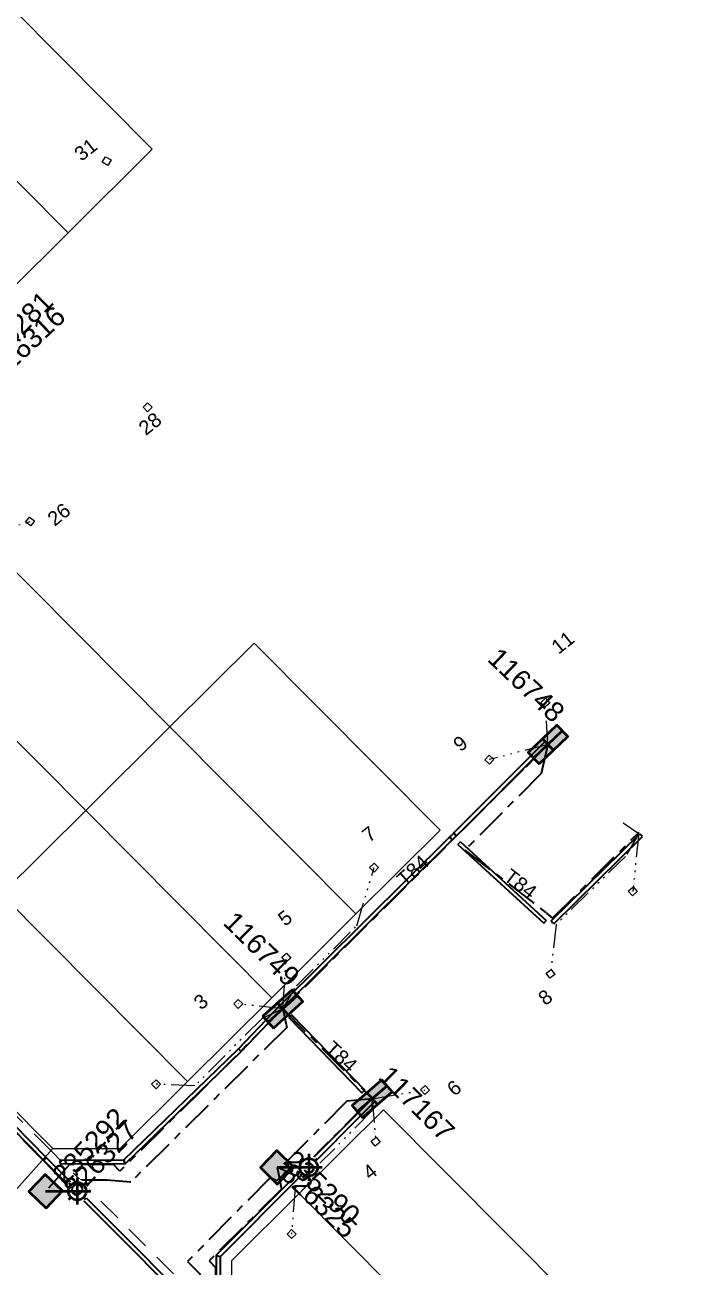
# Model space of a CAD drawing. Header units: metres. Extents: x 293418 to 294566, y 6233478 to 6234177.
# Drawn here: x 293966.2 to 294048.9, y 6233940.7 to 6234097.7 of the extents above; entities that cross this region are included whole.
import ezdxf
from ezdxf.enums import TextEntityAlignment as Align

# ---------------------------------------------------------------- set-up
doc = ezdxf.new("R2010")
doc.units = ezdxf.units.M
for name, pattern in [('Cable Exist UG', [7, 4, -1, 1, -1]), ('Dash', [5, 3, -2]), ('PHANTOMX2', [6.6, 3, -0.75, 0.2, -0.75, 0.2, -0.75, 0.2, -0.75])]:
    doc.linetypes.add(name, pattern=pattern)
doc.layers.get('0').update_dxf_attribs({"color": 6})
for name, color, linetype, lineweight in [('_User_LV_Exist', 5, 'Continuous', 35), ('Cadastre Developer_SP_EXT', 98, 'Continuous', 15), ('Cadastre Land Parcels_SP_EXT', 118, 'Continuous', 15), ('Cadastre Roads_SP_EXT', 218, 'Continuous', 15), ('Mains_LV_EXT', 163, 'Continuous', 25), ('Mains_LV_SL_EXT', 135, 'Continuous', 25), ('Services_SP_EXT', 42, 'PHANTOMX2', 20)]:
    doc.layers.add(name, color=color, linetype=linetype, lineweight=lineweight)
for name, color, linetype in [('Duct_SP_EXT', 30, 'Continuous'), ('Equip_SP_SL_EXT', 7, 'Continuous'), ('SupportsUG_SP_LV_EXT', 7, 'Continuous'), ('SupportsUG_SP_LV_SL_EXT', 7, 'Continuous')]:
    doc.layers.add(name, color=color, linetype=linetype)
doc.layers.add('Features_HIDE', color=1, linetype='Continuous', plot=False)
doc.styles.add('COLUMN_LABEL', font='arial.ttf', dxfattribs={"height": 2})
doc.styles.add('iecARIAL', font='arial.ttf', dxfattribs={"height": 2})
doc.styles.add('POLE_LABEL', font='arial.ttf', dxfattribs={"height": 2})
doc.styles.add('SL_LABEL', font='arial.ttf', dxfattribs={"height": 2})
doc.styles.get("Standard").update_dxf_attribs({"font": 'arial.ttf'})

# ---------------------------------------------------------------- blocks, each defined once
blk = doc.blocks.new('SL_LANTERN_EXT')
at = {"flags": 9}
for tag, p in [('LRATECODE', (-7.4, 0)), ('LOUTREACHVOCAB', (-7.2, 0)), ('LOUTREACH', (-7, 0)), ('LANTNUMBER', (-6.6, 0)), ('LNEW', (-6.4, 0)), ('LMASTVOCAB', (-6.2, 0)), ('LMAST', (-6, 0)), ('LLAMPVOCAB', (-5.8, 0)), ('LLAMP', (-5.6, 0)), ('LEXIST', (-5.4, 0)), ('LCHARGE3PERCENT', (-5.2, 0)), ('LCHARGE3', (-5, 0)), ('LCHARGE2PERCENT', (-4.8, 0)), ('LCHARGE2', (-4.6, 0)), ('LCHARGE1PERCENT', (-4.4, 0)), ('LCHARGE1', (-4.2, 0)), ('LCATEGORY', (-4, 0)), ('LBRACKETVOCAB', (-3.8, 0)), ('LBRACKET', (-3.6, 0)), ('LKINGHEIGHT', (-3.4, 0)), ('CREPLACE', (-3.2, 0)), ('CREMOVE', (-3, 0)), ('CNUMBER', (-2.8, 0)), ('CNEW', (-2.6, 0)), ('CEXIST', (-2.4, 0)), ('USAGE', (-2.2, 0)), ('STATE', (-2, 0)), ('OWNED_BY', (-1.8, 0)), ('ORIENTATION', (-1.6, 0)), ('OPERATING_VOLTAGE', (-1.4, 0)), ('NO_PHASES', (-1.2, 0)), ('LANTERN_TYPE', (-1, 0)), ('LANTERN_PURPOSE', (-0.8, 0)), ('CONTROL_TYPE', (-0.6, 0)), ('CONSTRUCTED_VOLTAGE', (-0.4, 0))]:
    blk.add_attdef(tag, text='', height=0.001, rotation=270, dxfattribs=at).set_placement(p, align=Align.MIDDLE_LEFT)
at = {"style": 'SL_LABEL', "flags": 9}
blk.add_attdef('STREET_CODE', text='', height=0.001, rotation=270, dxfattribs=at).set_placement((0, 0), align=Align.MIDDLE_LEFT)
at = {"flags": 1}
blk.add_attdef('Z', (0, 0), '', height=0.001, rotation=270, dxfattribs=at)
at = {"width": 0.9}
blk.add_attdef('LNUMBER', text='', height=1, dxfattribs=at).set_placement((7, -1), align=Align.MIDDLE_LEFT)
at = {"flags": 9}
for tag, p in [('LREMOVE', (0, -7.6)), ('LREPLACE', (0, -7.8)), ('LTYPE', (0, -8)), ('LTYPEVOCAB', (0, -8.2)), ('LEGEND', (0, -8.4)), ('SUBURB', (0, -8.6)), ('STREETNAME', (0, -8.8)), ('LOCATION', (0, -9)), ('NOTES', (0, -9.2)), ('MAINTAINED_BY', (0, -9.86))]:
    blk.add_attdef(tag, text='', height=0.001, dxfattribs=at).set_placement(p, align=Align.MIDDLE_LEFT)
blk.add_attdef('OPERATED_BY', (0, -9.61), '', height=0.001, dxfattribs=at)
at = {"layer": 'Features_HIDE', "width": 0.9}
blk.add_attdef('ASSET_NUM', text='', height=1, dxfattribs=at).set_placement((7, 1), align=Align.MIDDLE_LEFT)
blk.add_wipeout([(5.69, 0), (5.06, -1.06), (4, -1.69), (2.94, -1.06), (2.31, 0), (2.94, 1.06), (4, 1.69), (5.06, 1.06)])
for p, q in [((4, 1.69), (4, 0)), ((0, 0), (4, 0)), ((2.94, 1.06), (3.2, 0.8)), ((5.06, 1.06), (4.8, 0.8)), ((2.94, -1.06), (3.2, -0.8)), ((4, 0), (5.69, 0)), ((4, 0), (4, -1.69)), ((5.06, -1.06), (4.8, -0.8))]:
    blk.add_line(p, q)
blk.add_circle((4, 0), 1.12)
blk = doc.blocks.new('CCP_EXT')
at = {"flags": 9}
for tag, p in [('LIFE_SUPPORT', (0, -1.6)), ('STATE', (0, -1.8)), ('NOTES', (0, -2))]:
    blk.add_attdef(tag, text='', height=0.2, dxfattribs=at).set_placement(p, align=Align.MIDDLE_LEFT)
blk.add_wipeout([(0, 0.57), (0.57, 0), (0, -0.57), (-0.57, 0)])
blk.add_lwpolyline([(-0.57, 0), (0, 0.57), (0.57, 0), (0, -0.57), (-0.57, 0)])
at = {"flags": 1}
blk.add_attdef('Z', (0, 0), '', height=0.2, dxfattribs=at)
at = {"flags": 9}
for tag, p in [('CCP_TYPE', (0, 0)), ('CONSTRUCTED_VOLTAGE', (0, -0.2)), ('OPERATING_VOLTAGE', (0, -0.6)), ('ORIENTATION', (0, -0.8)), ('OWNED_BY', (0, -1)), ('NO_PHASES', (0, -0.4)), ('USAGE', (0, -1.2)), ('LEGEND', (0, -1.4))]:
    blk.add_attdef(tag, text='', height=0.2, dxfattribs=at).set_placement(p, align=Align.MIDDLE_LEFT)
blk = doc.blocks.new('PILLAR_EXT')
blk.add_hatch(color=256).paths.add_polyline_path([(-2.5, 1), (-2.5, -1), (2.5, -1), (2.5, 1)])
for p, q in [((-2.5, 0), (2.5, 0)), ((0, 1), (0, -1))]:
    blk.add_line(p, q)
at = {"ltscale": 10}
blk.add_line((2.5, 0), (-2.5, 0), dxfattribs=at)
blk.add_lwpolyline([(-2.5, -1), (-1.25, -1), (1.25, -1), (2.5, -1), (2.5, 1), (-2.5, 1)], close=True)
at = {"width": 0.9, "flags": 8}
blk.add_attdef('ASSET_NUM', text='', height=2, rotation=90, dxfattribs=at).set_placement((-2, 4), align=Align.MIDDLE_LEFT)
for tag, p, flags in [('OWNED_BY', (0, -0.2), 9), ('STATE', (0, -0.4), 9), ('SUPPORT_TYPE', (0, -0.6), 9), ('USAGE', (0, -0.8), 9), ('LEGEND', (0, -1), 9), ('LOCATION', (0, -1.2), 9), ('NOTES', (0, -1.4), 9), ('PARENT', (0, -1.6), 9), ('STREETNAME', (0, -1.8), 9), ('SUBURB', (0, -2), 1)]:
    blk.add_attdef(tag, p, '', height=0.2, dxfattribs=dict(flags=flags))
blk = doc.blocks.new('COLUMN_EXT')
blk.add_hatch(color=256).paths.add_polyline_path([(1.5, -1.5), (1.5, 1.5), (-1.5, 1.5), (-1.5, -1.5)])
blk.add_lwpolyline([(1.5, 1.5), (-1.5, 1.5), (-1.5, -1.5), (1.5, -1.5)], close=True)
at = {"flags": 9}
for tag, p in [('STREETNAME', (-1.81, 1.6)), ('SUBURB', (-1.81, 1.8)), ('NOTES', (-1.81, 2)), ('COLUMN_TYPE', (-1.81, 0.4)), ('OWNED_BY', (-1.81, 0.6)), ('LOCATION', (-1.81, 1.4)), ('LEGEND', (-1.81, 1.2)), ('USAGE', (-1.81, 1)), ('STATE', (-1.81, 0.8))]:
    blk.add_attdef(tag, text='', height=0.2, rotation=180, dxfattribs=at).set_placement(p, align=Align.MIDDLE_LEFT)
at = {"flags": 1}
blk.add_attdef('Z', (-1.81, 2.35), '', height=0.2, rotation=180, dxfattribs=at)
at = {"flags": 9}
for tag, style, p in [('STRUCTURE_PLANT_NUMBER', 'POLE_LABEL', (-1.81, -0.03)), ('STREET_CODE', 'COLUMN_LABEL', (-1.81, 0.2))]:
    blk.add_attdef(tag, text='', height=0.2, rotation=180, dxfattribs=dict(at, style=style)).set_placement(p, align=Align.MIDDLE_LEFT)
at = {"style": 'COLUMN_LABEL', "width": 0.9, "flags": 8}
blk.add_attdef('ASSET_NUM', text='', height=2, rotation=270, dxfattribs=at).set_placement((2, -4), align=Align.MIDDLE_LEFT)

msp = doc.modelspace()

# ---------------------------------------------------------------- linework, layer by layer
at = {"layer": 'Cadastre Land Parcels_SP_EXT', "linetype": 'Continuous'}
for points in [[(293982.29, 6234081.987), (293958.777, 6234105.629), (293948.14, 6234095.049), (293971.653, 6234071.408), (293982.29, 6234081.987)], [(293971.653, 6234071.408), (293948.14, 6234095.049), (293933.249, 6234080.239), (293956.762, 6234056.597), (293971.653, 6234071.408)], [(293984.524, 6234008.971), (293961.01, 6234032.613), (293950.374, 6234022.034), (293973.887, 6233998.393), (293984.524, 6234008.971)], [(293973.887, 6233998.393), (293950.374, 6234022.034), (293939.737, 6234011.454), (293963.251, 6233987.813), (293973.887, 6233998.393)], [(294018.673, 6233995.909), (293995.161, 6234019.55), (293984.524, 6234008.971), (294008.037, 6233985.33), (294018.673, 6233995.909)], [(294008.037, 6233985.33), (293984.524, 6234008.971), (293973.887, 6233998.393), (293997.401, 6233974.752), (294008.037, 6233985.33)], [(293997.401, 6233974.752), (293973.887, 6233998.393), (293963.251, 6233987.813), (293986.764, 6233964.172), (293997.401, 6233974.752)], [(293986.764, 6233964.172), (293963.251, 6233987.813), (293950.452, 6233975.083), (293969.735, 6233955.697), (293978.221, 6233955.674), (293986.764, 6233964.172)], [(294035.021, 6233936.929), (294011.508, 6233960.57), (294000.871, 6233949.99), (294024.384, 6233926.349), (294035.021, 6233936.929)], [(294024.384, 6233926.349), (294000.871, 6233949.99), (293992.326, 6233941.492), (293992.304, 6233933.007), (294011.586, 6233913.619), (294024.384, 6233926.349)]]:
    msp.add_lwpolyline(points, close=True, dxfattribs=at)
at = {"layer": 'Cadastre Roads_SP_EXT', "linetype": 'Continuous'}
msp.add_lwpolyline([(293969.735, 6233955.697), (293950.452, 6233975.083), (293931.17, 6233994.469), (293916.988, 6233980.365), (293936.27, 6233960.977), (293956.368, 6233940.771), (293969.735, 6233955.697)], close=True, dxfattribs=at)
at = {"layer": 'Duct_SP_EXT'}
for p, q in [((294032.007, 6234007.171), (294032.177, 6234007.001)), ((294032.347, 6234006.832), (294032.177, 6234007.001)), ((294019.888, 6233995.056), (294020.399, 6233995.532)), ((294020.221, 6233994.71), (294020.726, 6233995.181)), ((294020.392, 6233995.526), (294020.562, 6233995.356)), ((294020.399, 6233995.532), (294020.562, 6233995.356)), ((294020.726, 6233995.181), (294020.562, 6233995.356)), ((294020.732, 6233995.187), (294020.562, 6233995.356)), ((294043.916, 6233995.457), (294044.084, 6233995.286)), ((294044.252, 6233995.115), (294044.084, 6233995.286)), ((294019.886, 6233995.053), (294019.888, 6233995.056)), ((294019.886, 6233995.053), (294020.055, 6233994.883)), ((294019.888, 6233995.056), (294020.055, 6233994.883)), ((294020.223, 6233994.713), (294020.055, 6233994.883)), ((294020.221, 6233994.71), (294020.055, 6233994.883)), ((294020.223, 6233994.713), (294020.221, 6233994.71)), ((294020.933, 6233994.111), (294021.095, 6233994.287)), ((294020.933, 6233994.111), (294031.777, 6233984.161)), ((294021.258, 6233994.464), (294021.095, 6233994.287)), ((294021.258, 6233994.464), (294032.101, 6233984.514)), ((294031.777, 6233984.161), (294031.939, 6233984.338)), ((294032.101, 6233984.514), (294031.939, 6233984.338)), ((294032.719, 6233984.441), (294032.887, 6233984.27)), ((294033.055, 6233984.098), (294032.887, 6233984.27)), ((293949.904, 6233973.16), (293968.598, 6233954.186)), ((293950.246, 6233973.497), (293968.94, 6233954.522)), ((293998.457, 6233973.815), (293998.631, 6233973.649)), ((293998.462, 6233973.82), (293998.631, 6233973.649)), ((293998.8, 6233973.479), (293998.631, 6233973.649)), ((293998.804, 6233973.484), (293998.631, 6233973.649)), ((293999.563, 6233972.261), (293999.735, 6233972.428)), ((293999.563, 6233972.261), (294008.802, 6233962.713)), ((293999.908, 6233972.595), (293999.735, 6233972.428)), ((293999.908, 6233972.595), (294009.147, 6233963.047)), ((293993.199, 6233968.299), (293993.369, 6233968.13)), ((293993.54, 6233967.961), (293993.369, 6233968.13)), ((294008.802, 6233962.713), (294008.975, 6233962.88)), ((294009.147, 6233963.047), (294008.975, 6233962.88)), ((294010.129, 6233961.996), (294010.299, 6233961.827)), ((294010.469, 6233961.657), (294010.299, 6233961.827)), ((293968.598, 6233954.186), (293968.769, 6233954.354)), ((293968.599, 6233954.185), (293968.769, 6233954.354)), ((293968.939, 6233954.523), (293968.769, 6233954.354)), ((293968.94, 6233954.522), (293968.769, 6233954.354)), ((293968.939, 6233954.523), (293990.713, 6233932.656)), ((293968.599, 6233954.185), (293990.373, 6233932.317)), ((293970.655, 6233953.796), (293970.656, 6233954.036)), ((293970.655, 6233953.796), (293978.868, 6233953.756)), ((293970.657, 6233954.276), (293970.656, 6233954.036)), ((293970.657, 6233954.276), (293978.675, 6233954.237)), ((293978.675, 6233954.237), (293978.772, 6233953.997)), ((293978.868, 6233953.756), (293978.772, 6233953.997)), ((293990.392, 6233942.2), (293990.355, 6233933.75)), ((293990.392, 6233942.2), (293990.631, 6233942.1)), ((293990.871, 6233942), (293990.631, 6233942.1)), ((293990.871, 6233942), (293990.835, 6233933.748))]:
    msp.add_line(p, q, dxfattribs=at)
at = {"layer": 'Mains_LV_EXT', "linetype": 'Cable Exist UG'}
msp.add_lwpolyline([(293998.808, 6233973.334), (294010.093, 6233961.989)], dxfattribs=at)
at = {"layer": 'Services_SP_EXT'}
msp.add_lwpolyline([(294041.824, 6233996.843), (294043.776, 6233995.488)], dxfattribs=at)

# ---------------------------------------------------------------- block references
for p, rotation in [((293966.859, 6234034.923), 189.4684774884951), ((294031.958, 6234012.018), 265.655327903906), ((294024.888, 6234004.829), 1.655328112937156), ((294043.029, 6233988.185), 86.80734524647745), ((294032.633, 6233977.76), 80.95249498164834), ((294016.762, 6233963.082), 178.7851192695929)]:
    msp.add_blockref('CCP_EXT', p, dxfattribs=dict(at, rotation=rotation))

# ---------------------------------------------------------------- texts
at = {"layer": 'Features_HIDE'}
for s, rotation, p in [('31', 38.2583, (293973.34, 6234080.351)), ('28', 38.45961, (293981.483, 6234045.71)), ('26', 38.45961, (293969.96, 6234034.249)), ('11', 38.45961, (294033.655, 6234018.073)), ('9', 38.61963, (294021.246, 6234005.733)), ('7', 38.2583, (294009.723, 6233994.271)), ('5', 38.2583, (293999.086, 6233983.693)), ('3', 38.45961, (293988.45, 6233973.113)), ('8', 38.45961, (294031.981, 6233973.668)), ('6', 38.45961, (294020.459, 6233962.208)), ('4', 38.45961, (294009.822, 6233951.628))]:
    msp.add_text(s, height=1.8, rotation=rotation, dxfattribs=at).set_placement(p)
at = {"layer": 'Mains_LV_EXT'}
for rotation, p in [(42.23409, (294014.232, 6233988.691)), (322.63633, (294026.557, 6233989.729)), (317.05282, (294003.989, 6233968.118))]:
    msp.add_text('T84', height=1.8, rotation=rotation, dxfattribs=at).set_placement(p)

# ---------------------------------------------------------------- next in the draw order: linework, layer by layer
at = {"layer": 'Duct_SP_EXT'}
for p, q in [((294020.392, 6233995.526), (294032.007, 6234007.171)), ((294020.732, 6233995.187), (294032.347, 6234006.832)), ((294032.719, 6233984.441), (294043.916, 6233995.457)), ((294033.055, 6233984.098), (294044.252, 6233995.115))]:
    msp.add_line(p, q, dxfattribs=at)
at = {"layer": 'Mains_LV_EXT', "linetype": 'Cable Exist UG'}
msp.add_lwpolyline([(294032.306, 6234006.742), (294031.442, 6234003.067), (294031.442, 6234003.067), (294021.812, 6233993.397), (294032.125, 6233985.435), (294032.88, 6233984.778), (294032.88, 6233984.778), (294043.844, 6233995.687)], dxfattribs=at)
at = {"layer": 'Services_SP_EXT'}
for points in [[(293948.88, 6234023.321), (293952.967, 6234025.907), (293952.967, 6234025.907), (293959.993, 6234032.929), (293966.859, 6234034.923)], [(294032.306, 6234006.742), (294031.958, 6234012.018)], [(294032.306, 6234006.742), (294024.888, 6234004.829)], [(294043.776, 6233995.488), (294042.121, 6233992.609), (294042.121, 6233992.609), (294033.346, 6233984.016), (294032.633, 6233977.76)], [(294043.776, 6233995.488), (294043.029, 6233988.185)], [(294010.093, 6233961.989), (294016.762, 6233963.082)]]:
    msp.add_lwpolyline(points, dxfattribs=at)

# ---------------------------------------------------------------- next in the draw order: block references
at = {"layer": '_User_LV_Exist'}
ref = msp.add_blockref('PILLAR_EXT', (294032.306, 6234006.742), dxfattribs=dict(at, rotation=43.65532800512344))
ref.add_attrib('ASSET_NUM', '116748', dxfattribs={"layer": '0', "height": 2.5, "rotation": 316.28545, "style": 'iecARIAL'}).set_placement((294033.806, 6234010.242), align=Align.MIDDLE_RIGHT)
at = {"layer": 'Equip_SP_SL_EXT'}
ref = msp.add_blockref('SL_LANTERN_EXT', (293959.349, 6234053.639), dxfattribs=at)
ref.add_attrib('ASSET_NUM', '235281', dxfattribs={"layer": '0', "height": 2.5, "rotation": 45, "style": 'iecARIAL'}).set_placement((293960.849, 6234055.139), align=Align.MIDDLE_LEFT)
at = {"layer": 'Services_SP_EXT'}
for p, rotation in [((293976.536, 6234080.471), 103.6162570370706), ((293999.225, 6233979.816), 264.0377002981824), ((293993.172, 6233973.96), 0.03770051251555628), ((294010.542, 6233956.545), 82.78511928530631)]:
    msp.add_blockref('CCP_EXT', p, dxfattribs=dict(at, rotation=rotation))
for p in [(293981.707, 6234049.368), (294010.334, 6233991.188), (293982.781, 6233963.816), (293999.9, 6233944.885)]:
    msp.add_blockref('CCP_EXT', p, dxfattribs=at)
at = {"layer": 'SupportsUG_SP_LV_EXT'}
ref = msp.add_blockref('PILLAR_EXT', (294032.306, 6234006.742), dxfattribs=dict(at, rotation=43.65532800512344))
ref.add_attrib('ASSET_NUM', '116748', dxfattribs={"layer": '0', "height": 2.5, "rotation": 316.28545, "style": 'iecARIAL'}).set_placement((294033.806, 6234010.242), align=Align.MIDDLE_RIGHT)

# ---------------------------------------------------------------- next in the draw order: linework, layer by layer
at = {"layer": 'Cadastre Developer_SP_EXT', "linetype": 'Dash'}
msp.add_lwpolyline([(293992.037, 6233932.753), (293969.467, 6233955.437), (293950.182, 6233974.822), (293935.995, 6233960.717), (293958.826, 6233938.158)], dxfattribs=at)
at = {"layer": 'Duct_SP_EXT'}
for p, q in [((293998.462, 6233973.82), (294019.886, 6233995.053)), ((293998.8, 6233973.479), (294020.223, 6233994.713)), ((293993.199, 6233968.299), (293998.457, 6233973.815)), ((293993.54, 6233967.961), (293998.804, 6233973.484)), ((293978.675, 6233954.237), (293993.199, 6233968.299)), ((293978.868, 6233953.756), (293993.54, 6233967.961)), ((294010.129, 6233961.996), (293990.392, 6233942.2)), ((294010.469, 6233961.657), (293990.871, 6233942))]:
    msp.add_line(p, q, dxfattribs=at)
at = {"layer": 'Mains_LV_EXT', "linetype": 'Cable Exist UG'}
for points in [[(294032.306, 6234006.742), (294029.223, 6234003.609), (294029.223, 6234003.609), (293998.728, 6233973.256)], [(293998.808, 6233973.334), (293999.289, 6233970.991), (293999.289, 6233970.991), (293979.589, 6233951.452), (293976.543, 6233951.68), (293971.506, 6233951.694), (293971.159, 6233951.409), (293971.159, 6233951.409), (293968.832, 6233953.876), (293951.862, 6233970.929), (293936.12, 6233954.178), (293933.708, 6233955.088)], [(294010.093, 6233961.989), (294006.901, 6233961.657), (294006.901, 6233961.657), (293999.292, 6233954.037), (293999.62, 6233953.062), (293998.044, 6233951.587), (293997.192, 6233951.988), (293986.757, 6233941.406), (293988.306, 6233939.85), (293988.293, 6233934.236), (293988.293, 6233934.236), (293987.938, 6233931.768), (294007.576, 6233912.005), (294009.942, 6233912.444), (294009.942, 6233912.444), (294030.118, 6233892.14), (294040.162, 6233892.213), (294048.893, 6233900.968)]]:
    msp.add_lwpolyline(points, dxfattribs=at)
at = {"layer": 'Mains_LV_SL_EXT', "linetype": 'Cable Exist UG'}
for points in [[(293998.808, 6233973.334), (293997.797, 6233972.329), (293997.797, 6233972.329), (293988.674, 6233963.191), (293978.2, 6233952.827), (293977.379, 6233953.677), (293971.852, 6233953.65), (293968.823, 6233950.295)], [(294010.093, 6233961.989), (294009.464, 6233961.453), (294009.464, 6233961.453), (294000.341, 6233952.25), (293998.082, 6233953.317)], [(293998.082, 6233953.317), (293998.615, 6233950.549), (293998.615, 6233950.549), (293989.486, 6233941.501), (293990.311, 6233940.672), (293990.297, 6233933.622), (293989.742, 6233932.775), (294008.746, 6233913.641), (294008.687, 6233910.861)]]:
    msp.add_lwpolyline(points, dxfattribs=at)
at = {"layer": 'Services_SP_EXT'}
for points in [[(293998.808, 6233973.334), (294000.53, 6233976.24), (294000.53, 6233976.24), (294008.159, 6233983.845), (294010.334, 6233991.188)], [(293998.808, 6233973.334), (293999.225, 6233979.816)], [(293998.808, 6233973.334), (293996.176, 6233972.118), (293996.176, 6233972.118), (293987.691, 6233963.624), (293982.781, 6233963.816)], [(293998.808, 6233973.334), (293993.172, 6233973.96)], [(294010.093, 6233961.989), (294010.004, 6233960.399), (294010.004, 6233960.399), (294000.37, 6233950.686), (293999.9, 6233944.885)], [(294010.093, 6233961.989), (294010.542, 6233956.545)]]:
    msp.add_lwpolyline(points, dxfattribs=at)

# ---------------------------------------------------------------- next in the draw order: block references
at = {"layer": '_User_LV_Exist'}
ref = msp.add_blockref('PILLAR_EXT', (293998.808, 6233973.334), dxfattribs=dict(at, rotation=42.03770059163872))
ref.add_attrib('ASSET_NUM', '116749', dxfattribs={"layer": '0', "height": 2.5, "rotation": 315.59679, "style": 'iecARIAL'}).set_placement((294000.308, 6233976.834), align=Align.MIDDLE_RIGHT)
ref = msp.add_blockref('PILLAR_EXT', (294010.093, 6233961.989), dxfattribs=dict(at, rotation=220.78511895651))
ref.add_attrib('ASSET_NUM', '117167', dxfattribs={"layer": '0', "height": 2.5, "rotation": 315.2586, "style": 'iecARIAL'}).set_placement((294011.593, 6233965.489), align=Align.MIDDLE_LEFT)
at = {"layer": 'SupportsUG_SP_LV_EXT'}
ref = msp.add_blockref('PILLAR_EXT', (293998.808, 6233973.334), dxfattribs=dict(at, rotation=42.03770059163872))
ref.add_attrib('ASSET_NUM', '116749', dxfattribs={"layer": '0', "height": 2.5, "rotation": 315.59679, "style": 'iecARIAL'}).set_placement((294000.308, 6233976.834), align=Align.MIDDLE_RIGHT)
ref = msp.add_blockref('PILLAR_EXT', (294010.093, 6233961.989), dxfattribs=dict(at, rotation=220.78511895651))
ref.add_attrib('ASSET_NUM', '117167', dxfattribs={"layer": '0', "height": 2.5, "rotation": 315.2586, "style": 'iecARIAL'}).set_placement((294011.593, 6233965.489), align=Align.MIDDLE_LEFT)
at = {"layer": 'SupportsUG_SP_LV_SL_EXT'}
ref = msp.add_blockref('COLUMN_EXT', (293959.349, 6234053.639), dxfattribs=dict(at, rotation=312.0750220838503))
ref.add_attrib('ASSET_NUM', '826316', dxfattribs={"layer": '0', "height": 2.5, "rotation": 43.32236, "style": 'COLUMN_LABEL'}).set_placement((293961.349, 6234054.389), align=Align.TOP_LEFT)

# ---------------------------------------------------------------- next in the draw order: block references
at = {"layer": '_User_LV_Exist'}
ref = msp.add_blockref('SL_LANTERN_EXT', (293959.349, 6234053.639), dxfattribs=at)
ref.add_attrib('ASSET_NUM', '235281', dxfattribs={"layer": '0', "height": 2.5, "rotation": 45, "style": 'iecARIAL'}).set_placement((293960.849, 6234055.139), align=Align.MIDDLE_LEFT)
at = {"layer": 'Equip_SP_SL_EXT'}
ref = msp.add_blockref('SL_LANTERN_EXT', (293968.823, 6233950.295), dxfattribs=at)
ref.add_attrib('ASSET_NUM', '235292', dxfattribs={"layer": '0', "height": 2.5, "rotation": 46.16918, "style": 'iecARIAL'}).set_placement((293970.323, 6233951.795), align=Align.MIDDLE_LEFT)
ref = msp.add_blockref('SL_LANTERN_EXT', (293998.082, 6233953.317), dxfattribs=at)
ref.add_attrib('ASSET_NUM', '235290', dxfattribs={"layer": '0', "height": 2.5, "rotation": 315.91051, "style": 'iecARIAL'}).set_placement((293999.582, 6233954.817), align=Align.MIDDLE_LEFT)

# ---------------------------------------------------------------- next in the draw order: block references
at = {"layer": '_User_LV_Exist'}
ref = msp.add_blockref('COLUMN_EXT', (293959.349, 6234053.639), dxfattribs=dict(at, rotation=312.0750220838503))
ref.add_attrib('ASSET_NUM', '826316', dxfattribs={"layer": '0', "height": 2.5, "rotation": 43.32236, "style": 'COLUMN_LABEL'}).set_placement((293961.349, 6234054.389), align=Align.TOP_LEFT)
at = {"layer": 'SupportsUG_SP_LV_SL_EXT'}
ref = msp.add_blockref('COLUMN_EXT', (293968.823, 6233950.295), dxfattribs=dict(at, rotation=226.1974332561689))
ref.add_attrib('ASSET_NUM', '826327', dxfattribs={"layer": '0', "height": 2.5, "rotation": 46.48713, "style": 'COLUMN_LABEL'}).set_placement((293970.823, 6233951.045), align=Align.TOP_LEFT)
ref = msp.add_blockref('COLUMN_EXT', (293998.082, 6233953.317), dxfattribs=dict(at, rotation=315.6295987364212))
ref.add_attrib('ASSET_NUM', '826325', dxfattribs={"layer": '0', "height": 2.5, "rotation": 315.73767, "style": 'COLUMN_LABEL'}).set_placement((294000.082, 6233954.067), align=Align.TOP_LEFT)

# ---------------------------------------------------------------- next in the draw order: block references
at = {"layer": '_User_LV_Exist'}
ref = msp.add_blockref('SL_LANTERN_EXT', (293968.823, 6233950.295), dxfattribs=at)
ref.add_attrib('ASSET_NUM', '235292', dxfattribs={"layer": '0', "height": 2.5, "rotation": 46.16918, "style": 'iecARIAL'}).set_placement((293970.323, 6233951.795), align=Align.MIDDLE_LEFT)
ref = msp.add_blockref('SL_LANTERN_EXT', (293998.082, 6233953.317), dxfattribs=at)
ref.add_attrib('ASSET_NUM', '235290', dxfattribs={"layer": '0', "height": 2.5, "rotation": 315.91051, "style": 'iecARIAL'}).set_placement((293999.582, 6233954.817), align=Align.MIDDLE_LEFT)

# ---------------------------------------------------------------- next in the draw order: block references
ref = msp.add_blockref('COLUMN_EXT', (293968.823, 6233950.295), dxfattribs=dict(at, rotation=226.1974332561689))
ref.add_attrib('ASSET_NUM', '826327', dxfattribs={"layer": '0', "height": 2.5, "rotation": 46.48713, "style": 'COLUMN_LABEL'}).set_placement((293970.823, 6233951.045), align=Align.TOP_LEFT)
ref = msp.add_blockref('COLUMN_EXT', (293998.082, 6233953.317), dxfattribs=dict(at, rotation=315.6295987364212))
ref.add_attrib('ASSET_NUM', '826325', dxfattribs={"layer": '0', "height": 2.5, "rotation": 315.73767, "style": 'COLUMN_LABEL'}).set_placement((294000.082, 6233954.067), align=Align.TOP_LEFT)

doc.saveas('drawing.dxf')
